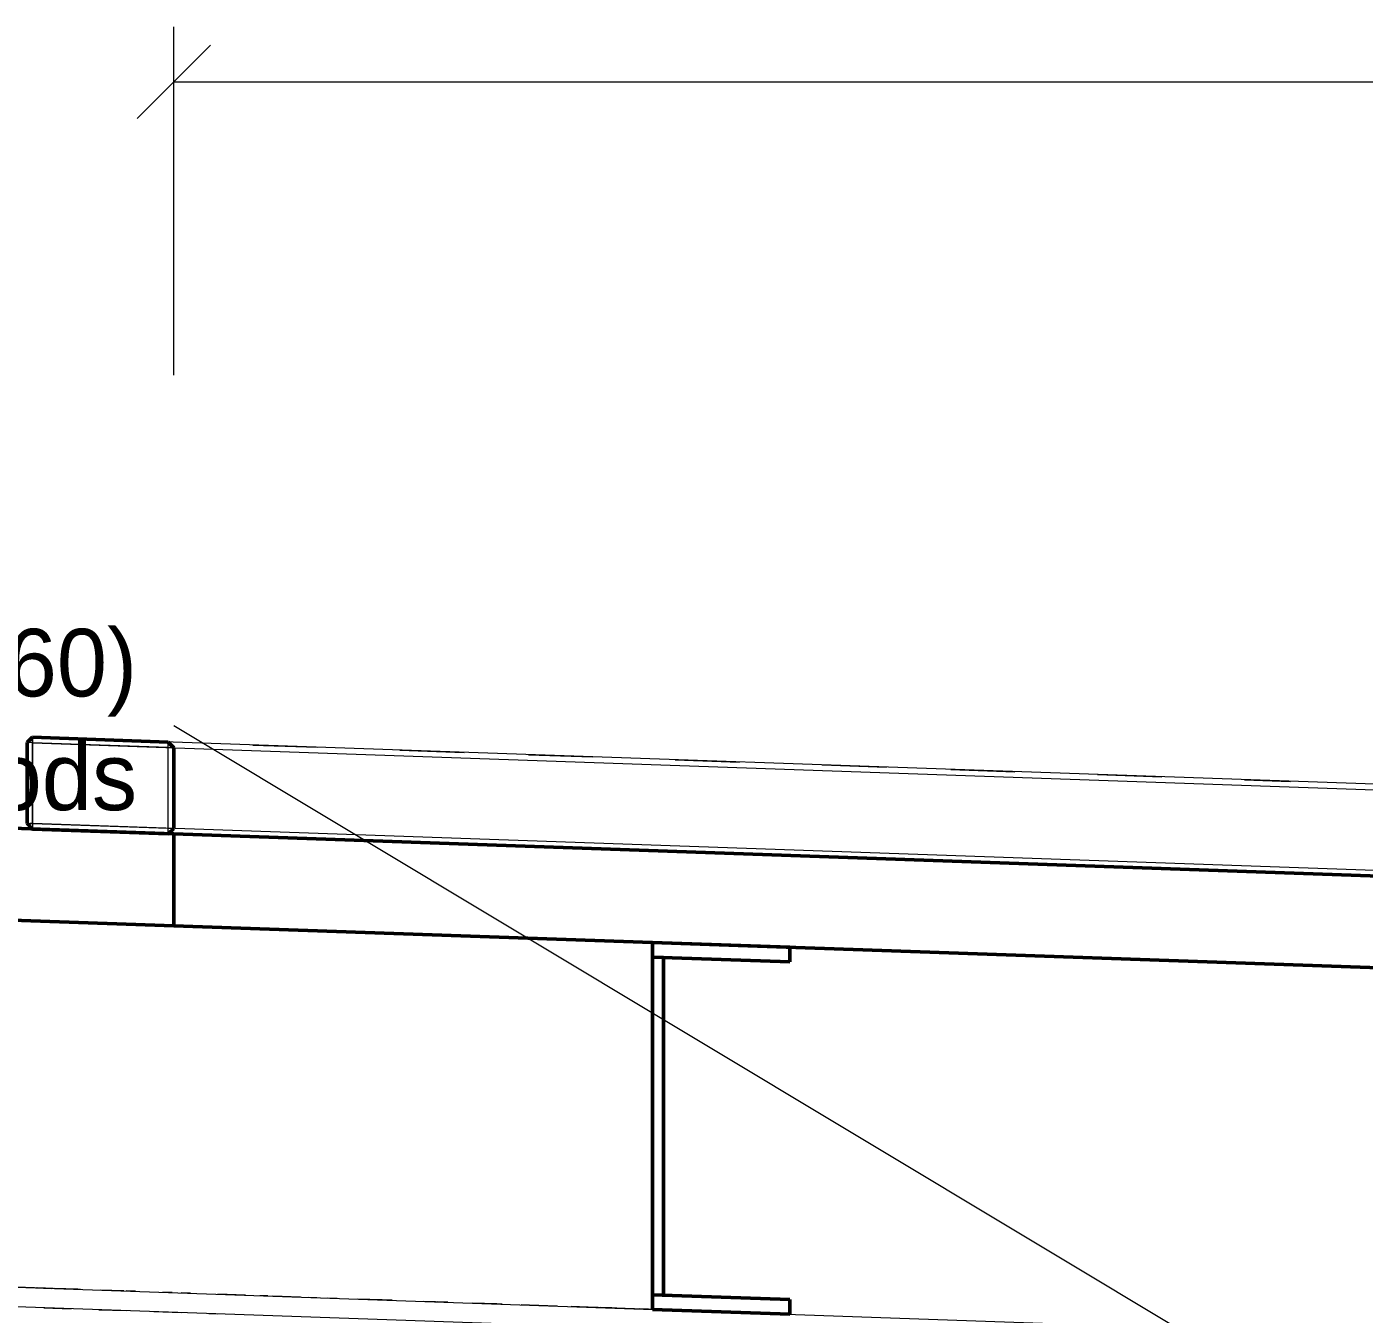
# Model space of a CAD drawing. Header units: metres. Extents: x 10 to 831, y 10 to 584.
# Drawn here: x 160.99 to 197.46, y 469.04 to 504.13 of the extents above; entities that cross this region are included whole.
import ezdxf
from ezdxf.enums import TextEntityAlignment as Align

# ---------------------------------------------------------------- set-up
doc = ezdxf.new("R2010")
doc.units = ezdxf.units.M
for name, color, linetype, lineweight in [('CUT', 7, 'Continuous', 50), ('DIM', 1, 'Continuous', 13), ('TXT', 7, 'Continuous', 18), ('VIS', 8, 'Continuous', 13)]:
    doc.layers.add(name, color=color, linetype=linetype, lineweight=lineweight)

msp = doc.modelspace()

# ---------------------------------------------------------------- linework, layer by layer
at = {"layer": 'CUT'}
for p, q in [((165, 482.127), (30, 486.852)), ((161.15, 484.762), (161, 484.616)), ((164.85, 484.632), (161.15, 484.762)), ((30, 484.352), (165, 479.627)), ((161, 484.616), (161, 482.417)), ((165, 484.476), (164.85, 484.632)), ((165, 482.277), (165, 484.476)), ((161, 482.417), (161.15, 482.261)), ((161.15, 482.261), (164.85, 482.132)), ((164.85, 482.132), (165, 482.277)), ((165, 479.627), (165, 482.127)), ((315, 476.877), (165, 482.127)), ((165, 482.127), (165, 479.627)), ((165, 479.627), (315, 474.377)), ((181.8, 479.039), (178.05, 479.17)), ((178.05, 479.17), (178.05, 478.77)), ((181.8, 478.639), (181.8, 479.039)), ((178.35, 478.76), (178.05, 478.77)), ((178.05, 478.77), (178.05, 469.57)), ((178.05, 478.77), (181.8, 478.639)), ((178.35, 469.559), (178.35, 478.76)), ((181.8, 469.438), (178.05, 469.57)), ((178.05, 469.57), (178.05, 469.17)), ((178.05, 469.57), (178.35, 469.559)), ((181.8, 469.039), (181.8, 469.438)), ((178.05, 469.17), (181.8, 469.039))]:
    msp.add_line(p, q, dxfattribs=at)
at = {"layer": 'DIM'}
for p, q in [((165, 494.627), (165, 504.127)), ((164, 501.627), (166, 503.627)), ((165, 502.627), (315, 502.627))]:
    msp.add_line(p, q, dxfattribs=at)
at = {"layer": 'TXT'}
msp.add_line((195, 467.077), (165, 485.077), dxfattribs=at)
at = {"layer": 'VIS'}
for p, q in [((30, 486.852), (162.75, 482.206)), ((165, 482.127), (30, 486.852)), ((162.5, 482.214), (30, 486.852)), ((161, 484.616), (161.15, 484.762)), ((161, 484.616), (161.15, 484.762)), ((161.15, 484.762), (161.15, 484.611)), ((161.15, 484.762), (161.15, 484.762)), ((161.15, 484.762), (164.85, 484.632)), ((164.85, 484.632), (161.15, 484.762)), ((161.15, 484.611), (161.15, 484.687)), ((315.846, 479.347), (162.902, 484.7)), ((163.152, 484.692), (164.905, 484.63)), ((165, 479.627), (30, 484.352)), ((30, 484.352), (165, 479.627)), ((30, 484.352), (165, 479.627)), ((161.15, 484.611), (161, 484.616)), ((161, 482.417), (161, 484.616)), ((161, 484.616), (161, 484.616)), ((161, 482.417), (161, 484.616)), ((161.15, 482.411), (161.15, 484.611)), ((161.15, 484.611), (318.85, 479.092)), ((164.85, 484.482), (161.15, 484.611)), ((161.15, 484.611), (161.15, 482.411)), ((164.85, 484.632), (165, 484.476)), ((164.85, 484.482), (164.85, 484.632)), ((164.85, 484.632), (164.85, 484.632)), ((165, 484.476), (164.85, 484.632)), ((165, 484.476), (164.85, 484.482)), ((164.85, 482.282), (164.85, 484.482)), ((165, 484.476), (165, 482.277)), ((165, 484.476), (165, 484.476)), ((165, 482.277), (165, 484.476)), ((167.157, 484.551), (168.91, 484.49)), ((171.162, 484.411), (172.915, 484.349)), ((174.667, 484.288), (176.419, 484.227)), ((178.672, 484.148), (180.424, 484.087)), ((182.677, 484.008), (184.429, 483.947)), ((186.182, 483.885), (187.934, 483.824)), ((190.187, 483.745), (191.939, 483.684)), ((194.192, 483.605), (195.444, 483.561)), ((136.741, 483.116), (161.389, 482.253)), ((161.14, 482.262), (137.985, 483.072)), ((161.219, 482.259), (160.469, 482.286)), ((161.148, 482.261), (160.898, 482.27)), ((161.15, 482.261), (161, 482.417)), ((161, 482.417), (161.15, 482.411)), ((161, 482.417), (161, 482.417)), ((161, 482.417), (161.15, 482.261)), ((161.272, 482.257), (161.022, 482.266)), ((161.15, 482.411), (161.075, 482.414)), ((161.148, 482.261), (161.398, 482.253)), ((318.85, 476.892), (161.15, 482.411)), ((161.15, 482.411), (161.15, 482.261)), ((161.15, 482.411), (164.85, 482.282)), ((164.85, 482.132), (161.15, 482.261)), ((161.15, 482.261), (161.15, 482.261)), ((164.85, 482.132), (161.15, 482.261)), ((162.151, 482.226), (161.4, 482.253)), ((161.65, 482.244), (162.401, 482.217)), ((164, 482.161), (163.75, 482.171)), ((164, 482.161), (164.25, 482.153)), ((165, 482.127), (164.75, 482.135)), ((165, 482.127), (164.789, 482.134)), ((164.85, 482.132), (164.85, 482.282)), ((164.85, 482.282), (165, 482.277)), ((165, 482.277), (164.85, 482.132)), ((165, 482.277), (164.85, 482.132)), ((164.85, 482.132), (164.85, 482.132)), ((166.156, 482.087), (164.905, 482.13)), ((167.21, 482.05), (164.958, 482.128)), ((165, 482.277), (165, 482.277)), ((165, 479.627), (165, 482.127)), ((165, 482.127), (165, 482.127)), ((165, 482.127), (165, 479.627)), ((315, 476.877), (165, 482.127)), ((315, 476.877), (165, 482.127)), ((165, 479.627), (165, 482.127)), ((165, 482.127), (165, 482.127)), ((315, 476.877), (165, 482.127)), ((165, 479.627), (165, 482.127)), ((165.155, 482.121), (166.406, 482.077)), ((165.989, 482.092), (165.739, 482.101)), ((166.058, 482.09), (165.809, 482.098)), ((166.928, 482.059), (166.677, 482.068)), ((167.157, 482.051), (170.411, 481.938)), ((168.488, 482.005), (168.238, 482.014)), ((168.981, 481.988), (168.731, 481.996)), ((169.661, 481.963), (168.91, 481.99)), ((169.426, 481.972), (169.676, 481.963)), ((170.988, 481.917), (170.737, 481.926)), ((171.162, 481.911), (173.916, 481.814)), ((171.999, 481.882), (171.749, 481.89)), ((173.666, 481.823), (172.915, 481.85)), ((175.168, 481.771), (177.921, 481.674)), ((178.718, 481.647), (176.467, 481.726)), ((177.671, 481.683), (176.92, 481.71)), ((179.05, 481.635), (179.3, 481.626)), ((179.173, 481.63), (181.926, 481.534)), ((179.985, 481.603), (179.735, 481.611)), ((180.05, 481.6), (179.8, 481.609)), ((180.05, 481.6), (180.3, 481.591)), ((180.656, 481.579), (180.406, 481.587)), ((181.676, 481.543), (180.925, 481.569)), ((181.05, 481.565), (181.3, 481.557)), ((193.05, 481.145), (181.8, 481.539)), ((182.05, 481.53), (193.3, 481.136)), ((183.178, 481.49), (185.931, 481.394)), ((185.681, 481.403), (184.93, 481.429)), ((125.05, 481.025), (163.3, 479.687)), ((187.183, 481.351), (189.436, 481.271)), ((190.226, 481.244), (187.474, 481.34)), ((189.185, 481.28), (188.434, 481.307)), ((191.188, 481.21), (193.441, 481.131)), ((193.19, 481.14), (192.94, 481.149)), ((194.05, 481.11), (193.8, 481.119)), ((194.05, 481.11), (194.3, 481.101)), ((194.692, 481.088), (197.446, 480.991)), ((195.05, 481.075), (194.8, 481.084)), ((197.195, 481), (196.445, 481.026)), ((163.05, 479.695), (126.3, 480.981)), ((160.037, 479.8), (163.287, 479.687)), ((161.002, 479.766), (161.251, 479.758)), ((161.213, 479.76), (163.465, 479.68)), ((161.648, 479.744), (161.898, 479.736)), ((162.096, 479.728), (162.346, 479.719)), ((162.501, 479.714), (163.251, 479.688)), ((163.149, 479.692), (163.399, 479.683)), ((163.708, 479.672), (171.463, 479.4)), ((165.05, 479.625), (163.8, 479.669)), ((164.001, 479.662), (164.751, 479.635)), ((164.05, 479.66), (165.3, 479.617)), ((164.489, 479.644), (164.739, 479.636)), ((164.649, 479.639), (164.899, 479.63)), ((165, 479.627), (165, 479.627)), ((165, 479.627), (314.75, 474.385)), ((165, 479.627), (165, 479.627)), ((165, 479.627), (314.75, 474.385)), ((315, 474.377), (165, 479.627)), ((165.501, 479.609), (166.25, 479.583)), ((166.15, 479.587), (166.4, 479.577)), ((166.55, 479.572), (166.3, 479.582)), ((166.537, 479.573), (169.287, 479.476)), ((166.55, 479.572), (166.8, 479.564)), ((166.718, 479.567), (168.969, 479.488)), ((166.988, 479.557), (167.238, 479.548)), ((167, 479.556), (167.75, 479.53)), ((167.651, 479.534), (167.901, 479.525)), ((168.55, 479.502), (168.8, 479.494)), ((168.597, 479.501), (168.847, 479.492)), ((169, 479.486), (169.25, 479.478)), ((169.151, 479.481), (169.401, 479.473)), ((170.5, 479.434), (170.749, 479.426)), ((170.652, 479.429), (170.902, 479.42)), ((175.476, 479.26), (171.263, 479.408)), ((171.652, 479.394), (172.403, 479.367)), ((171.999, 479.382), (172.749, 479.356)), ((172.221, 479.374), (174.473, 479.295)), ((172.537, 479.363), (176.286, 479.231)), ((173.499, 479.329), (174.249, 479.303)), ((173.653, 479.324), (173.903, 479.315)), ((175.154, 479.271), (175.404, 479.263)), ((175.216, 479.269), (183.471, 478.98)), ((175.934, 479.244), (175.476, 479.26)), ((175.498, 479.26), (175.748, 479.25)), ((175.986, 479.242), (176.236, 479.233)), ((176.154, 479.237), (176.905, 479.21)), ((176.599, 479.221), (176.849, 479.212)), ((176.998, 479.207), (177.248, 479.198)), ((177.766, 479.18), (177.079, 479.204)), ((177.655, 479.184), (177.905, 479.175)), ((178.05, 479.17), (178.05, 479.17)), ((181.8, 479.039), (178.05, 479.17)), ((178.05, 478.77), (178.05, 479.17)), ((178.099, 479.168), (178.35, 479.159)), ((178.05, 478.77), (178.05, 478.97)), ((178.498, 479.154), (179.248, 479.128)), ((179.156, 479.131), (179.406, 479.122)), ((179.536, 479.118), (182.286, 479.022)), ((179.997, 479.102), (180.748, 479.075)), ((180.656, 479.079), (180.907, 479.07)), ((181.497, 479.049), (182.247, 479.023)), ((181.8, 479.039), (181.8, 479.039)), ((181.8, 478.639), (181.8, 479.039)), ((181.8, 478.639), (181.8, 478.838)), ((182.157, 479.026), (182.407, 479.018)), ((183.262, 478.987), (182.575, 479.012)), ((183.497, 478.979), (183.747, 478.971)), ((183.658, 478.973), (183.908, 478.965)), ((184.649, 478.939), (184.413, 478.947)), ((184.601, 478.94), (184.851, 478.932)), ((184.983, 478.928), (185.233, 478.918)), ((184.996, 478.927), (185.246, 478.918)), ((185.158, 478.921), (185.409, 478.913)), ((186.036, 478.891), (187.286, 478.846)), ((186.496, 478.875), (186.746, 478.865)), ((186.66, 478.869), (186.909, 478.86)), ((186.724, 478.866), (194.98, 478.577)), ((187.483, 478.84), (187.733, 478.831)), ((187.996, 478.822), (188.745, 478.796)), ((188.16, 478.816), (188.41, 478.808)), ((178.05, 478.77), (178.05, 478.77)), ((178.05, 478.77), (181.8, 478.639)), ((178.35, 478.76), (178.05, 478.77)), ((178.05, 469.57), (178.05, 478.77)), ((178.05, 478.77), (178.05, 478.77)), ((178.35, 478.76), (178.05, 478.77)), ((178.05, 469.57), (178.05, 478.77)), ((181.8, 478.639), (178.05, 478.77)), ((178.35, 478.76), (178.35, 478.76)), ((178.35, 469.559), (178.35, 478.76)), ((178.35, 469.559), (178.35, 478.76)), ((181.8, 478.639), (181.8, 478.639)), ((189.495, 478.769), (190.245, 478.743)), ((189.66, 478.764), (189.911, 478.755)), ((191.05, 478.715), (191.8, 478.688)), ((191.161, 478.711), (191.411, 478.702)), ((191.495, 478.7), (191.745, 478.69)), ((192.55, 478.663), (196.3, 478.531)), ((192.662, 478.659), (192.912, 478.65)), ((194.162, 478.606), (194.413, 478.597)), ((195.163, 478.571), (195.913, 478.545)), ((196.664, 478.519), (197.414, 478.492)), ((30, 474.352), (450, 459.652)), ((450, 459.117), (30, 473.817)), ((161.456, 469.751), (160.705, 469.777)), ((161.452, 469.751), (161.246, 469.758)), ((161.926, 469.735), (161.285, 469.757)), ((161.452, 469.751), (161.658, 469.744)), ((162.383, 469.719), (161.739, 469.741)), ((162.455, 469.716), (162.205, 469.725)), ((163.634, 469.674), (162.993, 469.697)), ((163.954, 469.663), (163.704, 469.672)), ((164.915, 469.63), (164.701, 469.637)), ((164.958, 469.628), (164.743, 469.635)), ((165.453, 469.611), (165.203, 469.62)), ((166.953, 469.558), (166.203, 469.584)), ((166.623, 469.57), (166.409, 469.577)), ((167.566, 469.537), (167.343, 469.544)), ((168.452, 469.506), (167.702, 469.532)), ((168.903, 469.49), (168.681, 469.498)), ((169.451, 469.471), (169.202, 469.48)), ((170.686, 469.428), (170.018, 469.451)), ((170.951, 469.418), (170.701, 469.427)), ((172.469, 469.365), (171.801, 469.389)), ((172.45, 469.366), (172.201, 469.375)), ((173.807, 469.319), (173.138, 469.342)), ((173.95, 469.313), (173.7, 469.322)), ((178.05, 469.57), (178.05, 469.57)), ((178.05, 469.57), (178.35, 469.559)), ((181.8, 469.438), (178.05, 469.57)), ((178.05, 469.57), (178.05, 469.57)), ((181.8, 469.438), (178.05, 469.57)), ((178.05, 469.17), (178.05, 469.57)), ((178.35, 469.559), (178.05, 469.57)), ((178.35, 469.559), (178.35, 469.559)), ((181.8, 469.438), (181.8, 469.438)), ((181.8, 469.039), (181.8, 469.438)), ((161.455, 469.216), (162.205, 469.19)), ((162.954, 469.163), (163.704, 469.137)), ((164.454, 469.111), (165.203, 469.084)), ((165.953, 469.058), (166.203, 469.049)), ((175.144, 469.272), (174.475, 469.295)), ((175.449, 469.261), (174.699, 469.288)), ((176.525, 469.224), (175.834, 469.248)), ((176.948, 469.209), (176.198, 469.235)), ((177.308, 469.196), (176.621, 469.22)), ((177.906, 469.175), (177.216, 469.199)), ((178.447, 469.156), (177.698, 469.183)), ((178.05, 469.17), (178.05, 469.17)), ((181.8, 469.039), (178.05, 469.17)), ((179.947, 469.103), (179.197, 469.13)), ((180.193, 469.095), (181.532, 469.048)), ((181.446, 469.051), (180.696, 469.077)), ((181.8, 469.039), (181.8, 469.039))]:
    msp.add_line(p, q, dxfattribs=at)

# ---------------------------------------------------------------- texts
at = {"layer": 'TXT'}
for s, p in [('carved panjara 3.0 x 3.0 (walnut, girih stars, cell 360)', (164, 485.877)), ('hung 20 mm under the C200 purlins on M8 rods', (164, 482.777))]:
    msp.add_text(s, height=1.84, dxfattribs=at).set_placement(p, align=Align.RIGHT)

doc.saveas('drawing.dxf')
